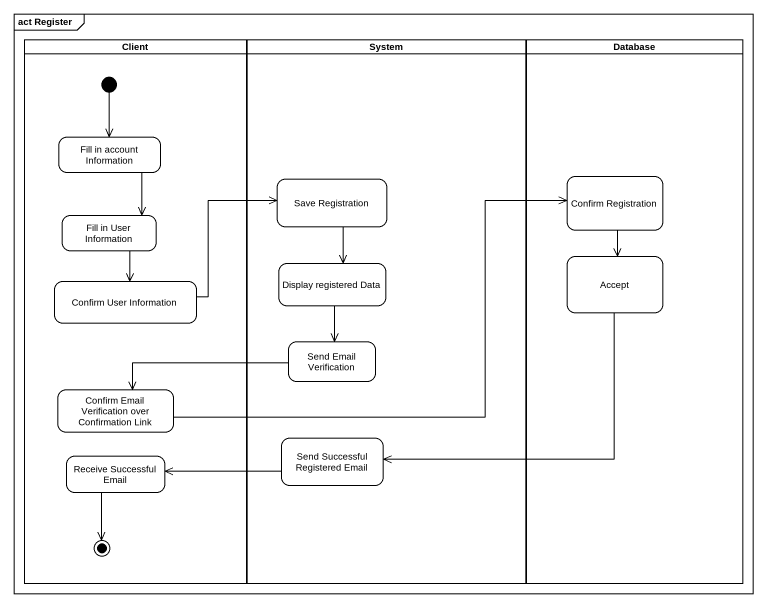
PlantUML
@startuml
mainframe act Register
hide empty description
state Client <<partition>> {
  state "Fill in account Information" as Fill_in_account_Information
  state "Fill in User Information" as Fill_in_User_Information
  state "Confirm User Information" as Confirm_User_Information
  state "Confirm Email Verification over Confirmation Link" as Confirm_Email_Verification
  state "Receive Successful Email" as Receive_Successful_Email
  [*] --> Fill_in_account_Information
  Receive_Successful_Email --> [*]
}
state System <<partition>> {
  state "Save Registration" as Save_Registration
  state "Display registered Data" as Display_registered_Data
  state "Send Email Verification" as Send_Email_Verification
  state "Send Successful Registered Email" as Send_Successful_Registered
}
state "Database" as Database_ <<partition>> {
  state "Confirm Registration" as Confirm_Registration
  state Accept
}
Fill_in_account_Information --> Fill_in_User_Information
Save_Registration --> Display_registered_Data
Confirm_Registration --> Accept
Fill_in_User_Information --> Confirm_User_Information
Confirm_User_Information -right-> Save_Registration
Display_registered_Data --> Send_Email_Verification
Accept --> Send_Successful_Registered
Send_Email_Verification -left-> Confirm_Email_Verification
Confirm_Email_Verification -right-> Confirm_Registration
Send_Successful_Registered -left-> Receive_Successful_Email
@enduml
